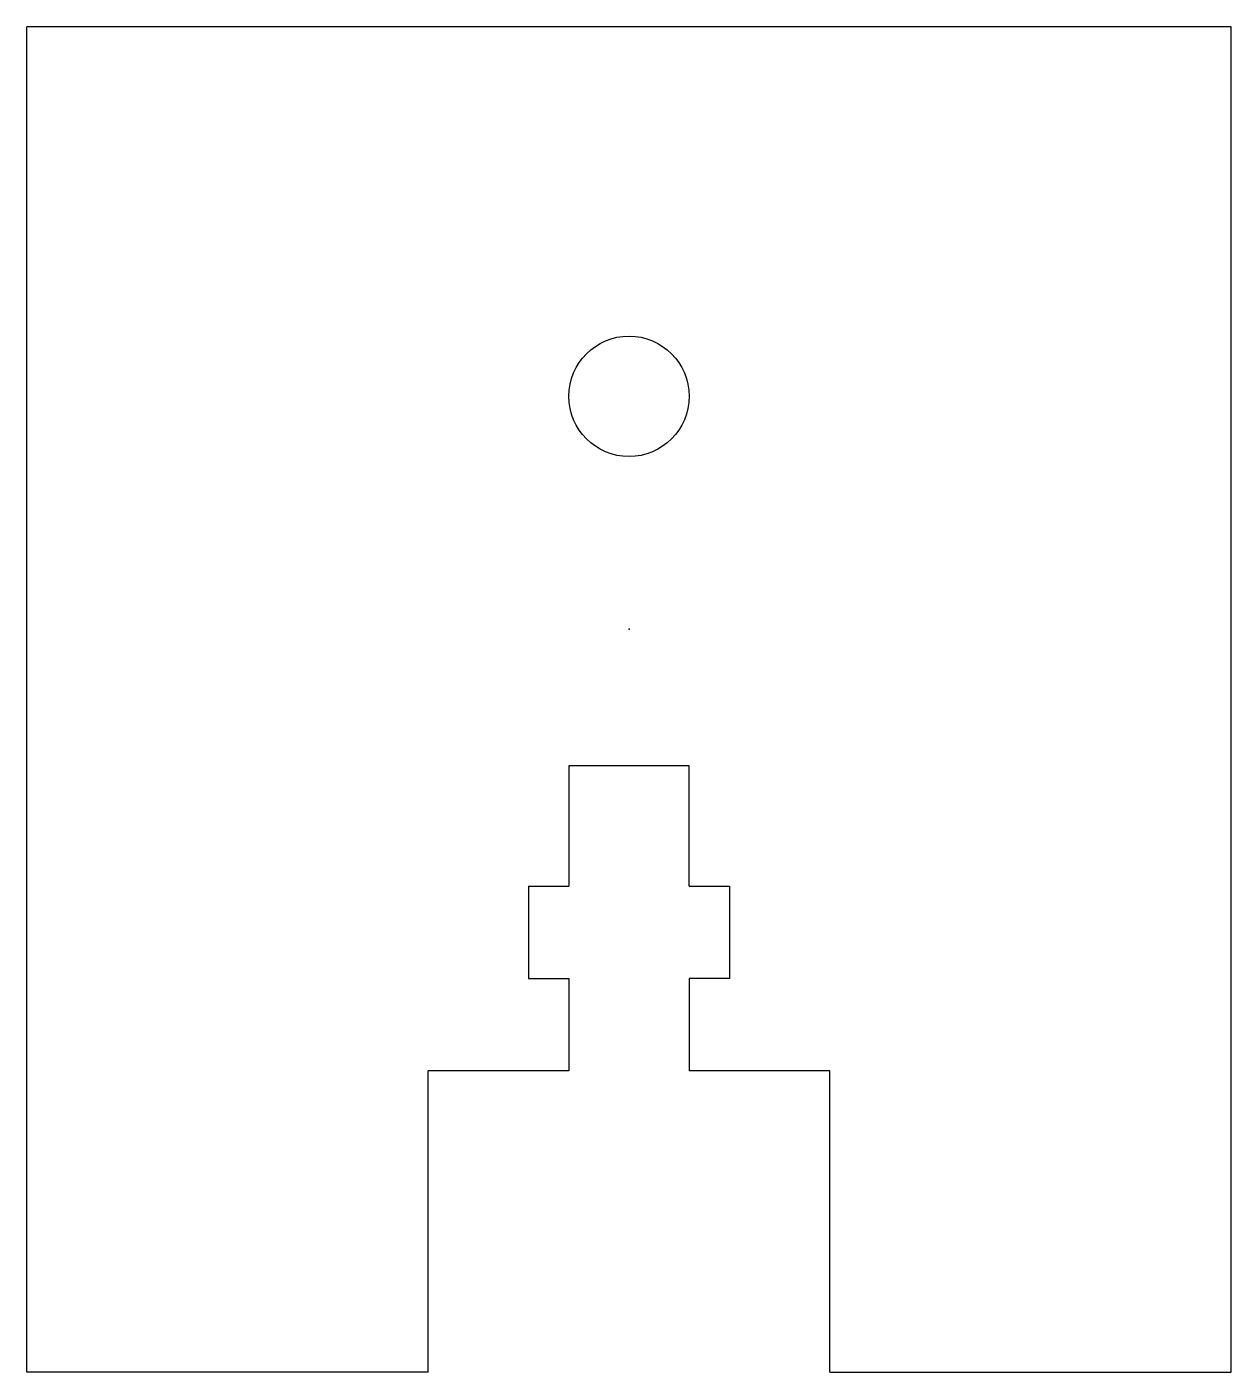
# Model space of a CAD drawing. Header units: millimetres. Extents: x -30 to 30, y -37 to 30.
import ezdxf

# ---------------------------------------------------------------- set-up
doc = ezdxf.new("R2010")
doc.units = ezdxf.units.MM
doc.header["$PDSIZE"] = -1

msp = doc.modelspace()

# ---------------------------------------------------------------- linework, layer by layer
at = {"color": 7, "linetype": 'Continuous'}
for p, q in [((30, 30), (-30, 30)), ((-30, -37), (-30, 30)), ((30, -37), (30, 30)), ((3, -6.8), (-3, -6.8)), ((-3, -6.8), (-3, -12.8)), ((3, -12.8), (3, -6.8)), ((-5, -12.8), (-3, -12.8)), ((-5, -12.8), (-5, -17.4)), ((3, -12.8), (5, -12.8)), ((5, -12.8), (5, -17.4)), ((-5, -17.4), (-3, -17.4)), ((-3, -17.4), (-3, -22)), ((3, -17.4), (3, -22)), ((5, -17.4), (3, -17.4)), ((-10, -37), (-10, -22)), ((-3, -22), (-10, -22)), ((10, -22), (3, -22)), ((10, -37), (10, -22)), ((-10, -37), (-30, -37)), ((10, -37), (30, -37))]:
    msp.add_line(p, q, dxfattribs=at)
msp.add_circle((0, 11.6), 3, dxfattribs=at)
msp.add_point((0, 0), dxfattribs=at)

doc.saveas('drawing.dxf')
